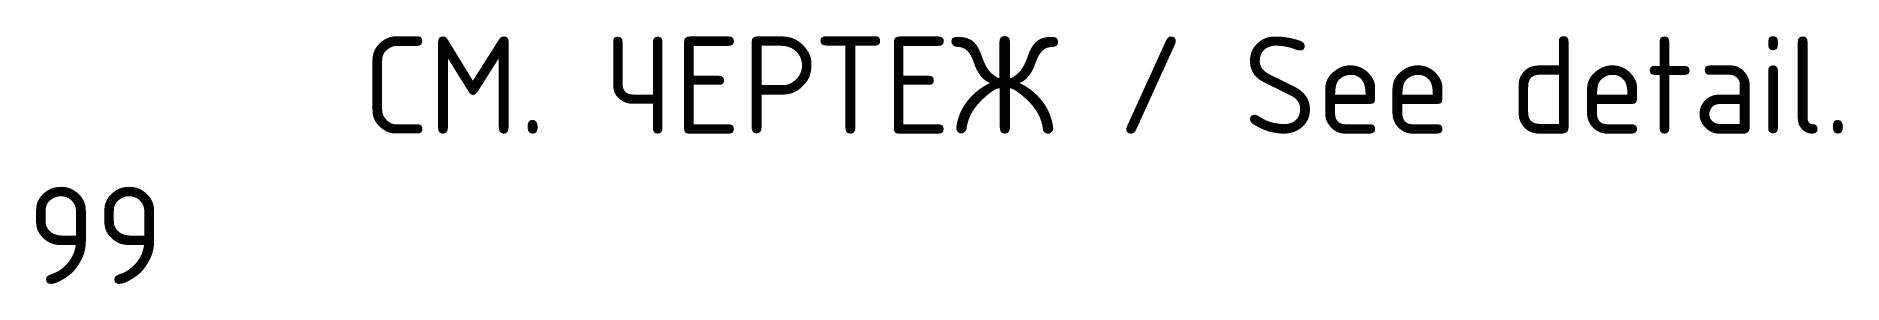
# Model space of a CAD drawing. Extents: x 234219 to 234591, y -57590 to -57539.
import ezdxf
from ezdxf.enums import TextEntityAlignment as Align

# ---------------------------------------------------------------- set-up
doc = ezdxf.new("R2010")
doc.units = 0
doc.layers.add('ren.mtr.hidden', color=3, linetype='Continuous', plot=False)
doc.layers.add('ren.mtr.text', color=3, linetype='Continuous')
doc.styles.add('ren Gost.common', font='GOST_Common.ttf', dxfattribs={"width": 0.7, "oblique": 10})

msp = doc.modelspace()

# ---------------------------------------------------------------- texts
at = {"layer": 'ren.mtr.hidden', "style": 'ren Gost.common'}
msp.add_text('99', height=20, dxfattribs=at).set_placement((234217.48, -57590.3))
at = {"layer": 'ren.mtr.text', "style": 'ren Gost.common'}
msp.add_text('СМ. ЧЕРТЕЖ / See detail.', height=20, dxfattribs=at).set_placement((234439.97, -57549.34), align=Align.MIDDLE_CENTER)

doc.saveas('drawing.dxf')
